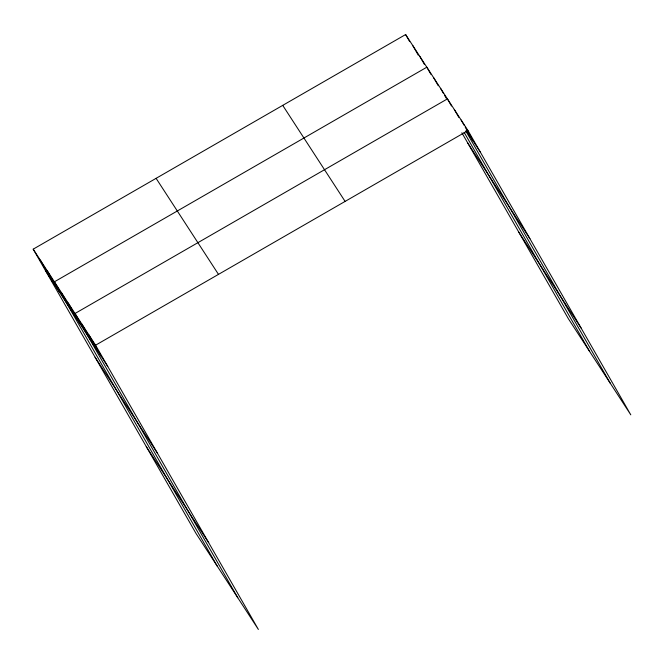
<?xml version="1.0" encoding="UTF-8"?>
<svg xmlns="http://www.w3.org/2000/svg" width="664" height="664" viewBox="0 0 664 664"><rect width="100%" height="100%" fill="white"/><g stroke="black" fill="none" stroke-linecap="round" stroke-linejoin="round"><path stroke-width="1" d="M33.2 249.158L95.583 345.197L258.379 629.455L195.996 533.416L33.2 249.158L405.621 34.545L468.004 130.584L630.8 414.842L568.417 318.803L461.878 132.775M95.583 345.197L468.004 130.584M466.477 130.75L480.196 151.873M467.514 142.619L529.897 238.658M518.717 232.026L581.1 328.066M282.723 105.368L345.106 201.408M156.098 178.334L218.481 274.373M45.393 270.447L107.775 366.486M95.093 357.224L157.476 453.263M146.296 446.64L208.679 542.671M461.14 120.018L464.186 125.347M465.207 127.114L473.332 141.308M454.284 109.452L458.849 117.437M451.478 105.991L447.42 98.894L74.999 313.499L237.795 597.758M465.763 130.916L610.216 383.153M440.556 88.329L443.602 93.649M444.623 95.425L446.142 98.089M433.692 77.763L438.265 85.747M430.894 74.293L426.836 67.197L54.406 281.81L217.203 566.068M464.128 132.327L589.632 351.455M419.764 56.315L424.337 64.3M412.693 45.434L418.278 55.187M405.621 34.545L409.688 41.641M88.719 334.631L100.911 355.921M81.855 324.065L94.047 345.355M68.135 302.933L80.327 324.231M61.271 292.376L73.463 313.665M47.343 270.929L59.536 292.218M40.272 260.039L52.464 281.328"/></g></svg>
